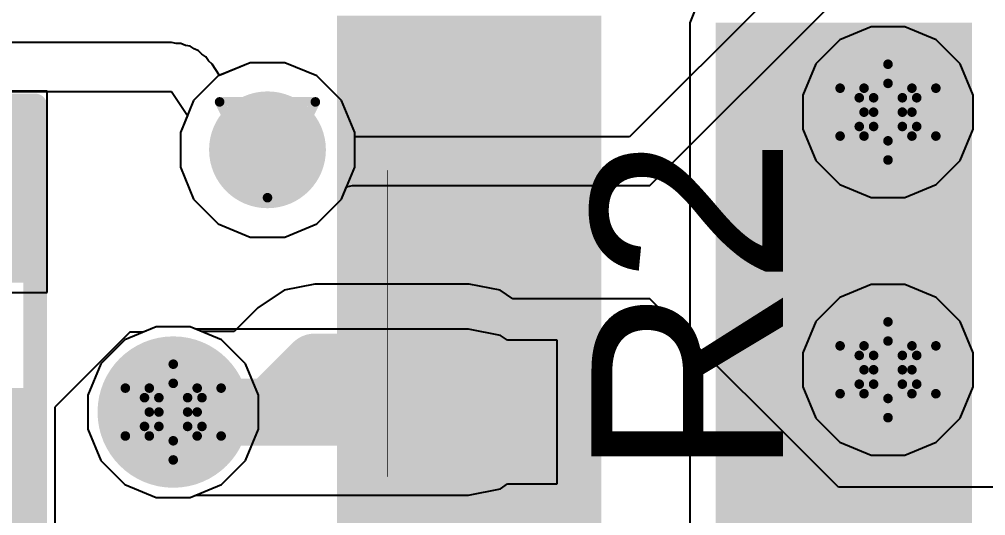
# Model space of a CAD drawing. Header units: inches. Extents: x -2.7 to 10.9, y -2.9 to 7.4.
# Drawn here: x -0.7064 to -0.5046, y 0.0424 to 0.146 of the extents above; entities that cross this region are included whole.
import ezdxf

# ---------------------------------------------------------------- set-up
doc = ezdxf.new("R2010")
doc.units = ezdxf.units.IN
doc.header["$MEASUREMENT"] = 0
for name, color, linetype in [('Bottom Layer', 5, 'Continuous'), ('Bottom Paste', 16, 'Continuous'), ('Bottom Solder', 6, 'Continuous'), ('Drill Drawing', 1, 'Continuous'), ('Layer 2', 16, 'Continuous'), ('Layer 3', 76, 'Continuous'), ('Pad Holes', 156, 'Continuous'), ('Top Layer', 1, 'Continuous'), ('Top Overlay', 2, 'Continuous'), ('Top Paste', 8, 'Continuous'), ('Top Solder', 216, 'Continuous'), ('Via Holes', 16, 'Continuous')]:
    doc.layers.add(name, color=color, linetype=linetype)
doc.styles.add('Arial', font='', dxfattribs={"height": 0.2})
doc.styles.get('Arial').set_extended_font_data('Arial')

# ---------------------------------------------------------------- blocks, each defined once
blk = doc.blocks.new('R___0402_212')
at = {"layer": 'Top Layer'}
for points in [[(-0.0275, -0.0125), (-0.0275, 0.0125), (-0.0095, 0.0125), (-0.0095, -0.0125)], [(0.0095, -0.0125), (0.0095, 0.0125), (0.0275, 0.0125), (0.0275, -0.0125)]]:
    blk.add_hatch(color=1, dxfattribs=at).paths.add_polyline_path(points)
at = {"layer": 'Top Paste'}
for points in [[(-0.0275, -0.0125), (-0.0275, 0.0125), (-0.0095, 0.0125), (-0.0095, -0.0125)], [(0.0095, -0.0125), (0.0095, 0.0125), (0.0275, 0.0125), (0.0275, -0.0125)]]:
    blk.add_hatch(color=8, dxfattribs=at).paths.add_polyline_path(points)
at = {"layer": 'Top Solder'}
for points in [[(-0.02967, -0.01467), (-0.02967, 0.01467), (-0.00733, 0.01467), (-0.00733, -0.01467)], [(0.00733, -0.01467), (0.00733, 0.01467), (0.02967, 0.01467), (0.02967, -0.01467)]]:
    blk.add_hatch(color=216, dxfattribs=at).paths.add_polyline_path(points)
at = {"layer": 'Top Overlay'}
for points in [[(-0.031, -0.016, 0.005, 0.005, 0), (-0.031, 0.016, 0.005, 0.005, 0)], [(0.031, 0.016, 0.005, 0.005, 0), (-0.031, 0.016, 0.005, 0.005, 0)], [(0.031, -0.016, 0.005, 0.005, 0), (0.031, 0.016, 0.005, 0.005, 0)], [(0.031, -0.016, 0.005, 0.005, 0), (-0.031, -0.016, 0.005, 0.005, 0)], [(0.032, -0.017, 0.000127, 0.000127, 0), (-0.032, -0.017, 0.000127, 0.000127, 0)]]:
    blk.add_lwpolyline(points, format="xyseb", dxfattribs=at)
for points in [[(-0.03225, 0.016, 0.0025, 0.0025, 1), (-0.02975, 0.016, 0.0025, 0.0025, 1)], [(-0.03225, 0.016, 0.0025, 0.0025, 1), (-0.02975, 0.016, 0.0025, 0.0025, 1)], [(0.02975, 0.016, 0.0025, 0.0025, 1), (0.03225, 0.016, 0.0025, 0.0025, 1)], [(0.02975, 0.016, 0.0025, 0.0025, 1), (0.03225, 0.016, 0.0025, 0.0025, 1)], [(-0.03225, -0.016, 0.0025, 0.0025, 1), (-0.02975, -0.016, 0.0025, 0.0025, 1)], [(-0.03225, -0.016, 0.0025, 0.0025, 1), (-0.02975, -0.016, 0.0025, 0.0025, 1)], [(0.02975, -0.016, 0.0025, 0.0025, 1), (0.03225, -0.016, 0.0025, 0.0025, 1)], [(0.02975, -0.016, 0.0025, 0.0025, 1), (0.03225, -0.016, 0.0025, 0.0025, 1)], [(-0.03203, -0.017, 0.0000635, 0.0000635, 1), (-0.03197, -0.017, 0.0000635, 0.0000635, 1)], [(0.03197, -0.017, 0.0000635, 0.0000635, 1), (0.03203, -0.017, 0.0000635, 0.0000635, 1)]]:
    blk.add_lwpolyline(points, format="xyseb", close=True, dxfattribs=at)
blk = doc.blocks.new('R___0603_213')
at = {"layer": 'Top Layer'}
for points in [[(-0.015, 0.0175), (-0.015, -0.0175), (-0.045, -0.0175), (-0.045, 0.0175)], [(0.045, 0.0175), (0.045, -0.0175), (0.015, -0.0175), (0.015, 0.0175)]]:
    blk.add_hatch(color=1, dxfattribs=at).paths.add_polyline_path(points)
at = {"layer": 'Top Paste'}
for points in [[(-0.015, 0.0175), (-0.015, -0.0175), (-0.045, -0.0175), (-0.045, 0.0175)], [(0.045, 0.0175), (0.045, -0.0175), (0.015, -0.0175), (0.015, 0.0175)]]:
    blk.add_hatch(color=8, dxfattribs=at).paths.add_polyline_path(points)
at = {"layer": 'Top Solder'}
for points in [[(-0.011, 0.0215), (-0.011, -0.0215), (-0.049, -0.0215), (-0.049, 0.0215)], [(0.049, 0.0215), (0.049, -0.0215), (0.011, -0.0215), (0.011, 0.0215)]]:
    blk.add_hatch(color=216, dxfattribs=at).paths.add_polyline_path(points)
at = {"layer": 'Top Overlay'}
for points in [[(-0.048, 0.021, 0.005, 0.005, 0), (-0.048, -0.021, 0.005, 0.005, 0)], [(-0.048, 0.021, 0.005, 0.005, 0), (0.048, 0.021, 0.005, 0.005, 0)], [(0.048, 0.021, 0.005, 0.005, 0), (0.048, -0.021, 0.005, 0.005, 0)], [(-0.048, -0.021, 0.005, 0.005, 0), (0.048, -0.021, 0.005, 0.005, 0)]]:
    blk.add_lwpolyline(points, format="xyseb", dxfattribs=at)
for points in [[(-0.04925, 0.021, 0.0025, 0.0025, 1), (-0.04675, 0.021, 0.0025, 0.0025, 1)], [(-0.04925, 0.021, 0.0025, 0.0025, 1), (-0.04675, 0.021, 0.0025, 0.0025, 1)], [(0.04675, 0.021, 0.0025, 0.0025, 1), (0.04925, 0.021, 0.0025, 0.0025, 1)], [(0.04675, 0.021, 0.0025, 0.0025, 1), (0.04925, 0.021, 0.0025, 0.0025, 1)], [(-0.04925, -0.021, 0.0025, 0.0025, 1), (-0.04675, -0.021, 0.0025, 0.0025, 1)], [(-0.04925, -0.021, 0.0025, 0.0025, 1), (-0.04675, -0.021, 0.0025, 0.0025, 1)], [(0.04675, -0.021, 0.0025, 0.0025, 1), (0.04925, -0.021, 0.0025, 0.0025, 1)], [(0.04675, -0.021, 0.0025, 0.0025, 1), (0.04925, -0.021, 0.0025, 0.0025, 1)]]:
    blk.add_lwpolyline(points, format="xyseb", close=True, dxfattribs=at)
blk = doc.blocks.new('TYPE_C_31_M_12__B_249')
at = {"layer": 'Bottom Layer'}
for points in [[(0.1811, -0.02362), (0.16929, -0.02362), (0.16929, 0.02362), (0.1811, 0.02362)], [(0.20079, -0.02362), (0.18898, -0.02362), (0.18898, 0.02362), (0.20079, 0.02362)], [(0.23228, -0.02362), (0.20866, -0.02362), (0.20866, 0.02362), (0.23228, 0.02362)], [(0.24016, 0.02362), (0.26378, 0.02362), (0.26378, -0.02362), (0.24016, -0.02362)]]:
    blk.add_hatch(color=5, dxfattribs=at).paths.add_polyline_path(points)
at = {"layer": 'Bottom Paste'}
for points in [[(0.1811, -0.02362), (0.16929, -0.02362), (0.16929, 0.02362), (0.1811, 0.02362)], [(0.20079, -0.02362), (0.18898, -0.02362), (0.18898, 0.02362), (0.20079, 0.02362)], [(0.23228, -0.02362), (0.20866, -0.02362), (0.20866, 0.02362), (0.23228, 0.02362)], [(0.24016, 0.02362), (0.26378, 0.02362), (0.26378, -0.02362), (0.24016, -0.02362)]]:
    blk.add_hatch(color=16, dxfattribs=at).paths.add_polyline_path(points)
at = {"layer": 'Bottom Solder'}
h = blk.add_hatch(color=6, dxfattribs=at)
edge = h.paths.add_edge_path()
edge.add_arc((0.23976, 0.04213), 0.004, 0, 360)
for points in [[(0.16542, -0.02762), (0.14561, -0.02762), (0.14561, 0.02762), (0.16542, 0.02762)], [(0.1851, -0.02762), (0.16529, -0.02762), (0.16529, 0.02762), (0.1851, 0.02762)], [(0.20479, -0.02762), (0.18498, -0.02762), (0.18498, 0.02762), (0.20479, 0.02762)], [(0.23628, -0.02762), (0.20466, -0.02762), (0.20466, 0.02762), (0.23628, 0.02762)], [(0.23616, 0.02762), (0.26778, 0.02762), (0.26778, -0.02762), (0.23616, -0.02762)]]:
    blk.add_hatch(color=6, dxfattribs=at).paths.add_polyline_path(points)
at = {"layer": 'Pad Holes'}
h = blk.add_hatch(color=7, dxfattribs=at)
edge = h.paths.add_edge_path()
edge.add_arc((0.23976, 0.04213), 0.0122, 0, 360)
at = {"layer": 'Top Solder'}
h = blk.add_hatch(color=216, dxfattribs=at)
edge = h.paths.add_edge_path()
edge.add_arc((0.23976, 0.04213), 0.004, 0, 360)

msp = doc.modelspace()

# ---------------------------------------------------------------- hatches: boundary and pattern name
at = {"layer": 'Bottom Layer'}
h = msp.add_hatch(color=5, dxfattribs=at)
edge = h.paths.add_edge_path()
edge.add_arc((-0.525, 0.12664), 0.01181, 0, 360)
h = msp.add_hatch(color=5, dxfattribs=at)
edge = h.paths.add_edge_path()
edge.add_arc((-0.525, 0.07283), 0.01181, 0, 360)
h = msp.add_hatch(color=5, dxfattribs=at)
edge = h.paths.add_edge_path()
edge.add_arc((-0.67426, 0.064), 0.01181, 0, 360)
at = {"layer": 'Bottom Solder'}
h = msp.add_hatch(color=6, dxfattribs=at)
edge = h.paths.add_edge_path()
edge.add_arc((-0.525, 0.12664), 0.01581, 0, 360)
h = msp.add_hatch(color=6, dxfattribs=at)
edge = h.paths.add_edge_path()
edge.add_arc((-0.525, 0.07283), 0.01581, 0, 360)
h = msp.add_hatch(color=6, dxfattribs=at)
edge = h.paths.add_edge_path()
edge.add_arc((-0.67426, 0.064), 0.01581, 0, 360)
at = {"layer": 'Layer 2'}
h = msp.add_hatch(color=16, dxfattribs=at)
edge = h.paths.add_edge_path()
edge.add_arc((-0.525, 0.12664), 0.01181, 0, 360)
h = msp.add_hatch(color=16, dxfattribs=at)
edge = h.paths.add_edge_path()
edge.add_arc((-0.525, 0.07283), 0.01181, 0, 360)
h = msp.add_hatch(color=16, dxfattribs=at)
edge = h.paths.add_edge_path()
edge.add_arc((-0.67426, 0.064), 0.01181, 0, 360)
at = {"layer": 'Layer 3'}
h = msp.add_hatch(color=76, dxfattribs=at)
edge = h.paths.add_edge_path()
edge.add_arc((-0.525, 0.12664), 0.01181, 0, 360)
h = msp.add_hatch(color=76, dxfattribs=at)
edge = h.paths.add_edge_path()
edge.add_arc((-0.525, 0.07283), 0.01181, 0, 360)
h = msp.add_hatch(color=76, dxfattribs=at)
edge = h.paths.add_edge_path()
edge.add_arc((-0.67426, 0.064), 0.01181, 0, 360)
at = {"layer": 'Top Layer'}
msp.add_hatch(color=1, dxfattribs=at).paths.add_polyline_path([(-0.561, -0.106), (-0.50743, -0.106), (-0.50743, 0.14532), (-0.561, 0.14532)])
h = msp.add_hatch(color=1, dxfattribs=at)
edge = h.paths.add_edge_path()
edge.add_arc((-0.525, 0.12664), 0.01181, 0, 360)
h = msp.add_hatch(color=1, dxfattribs=at)
edge = h.paths.add_edge_path()
edge.add_arc((-0.525, 0.07283), 0.01181, 0, 360)
h = msp.add_hatch(color=1, dxfattribs=at)
edge = h.paths.add_edge_path()
edge.add_arc((-0.67426, 0.064), 0.01181, 0, 360)
at = {"layer": 'Top Solder'}
h = msp.add_hatch(color=216, dxfattribs=at)
edge = h.paths.add_edge_path()
edge.add_arc((-0.525, 0.12664), 0.01581, 0, 360)
h = msp.add_hatch(color=216, dxfattribs=at)
edge = h.paths.add_edge_path()
edge.add_arc((-0.525, 0.07283), 0.01581, 0, 360)
h = msp.add_hatch(color=216, dxfattribs=at)
edge = h.paths.add_edge_path()
edge.add_arc((-0.67426, 0.064), 0.01581, 0, 360)
at = {"layer": 'Via Holes'}
h = msp.add_hatch(color=7, dxfattribs=at)
edge = h.paths.add_edge_path()
edge.add_arc((-0.525, 0.12664), 0.00591, 0, 360)
h = msp.add_hatch(color=7, dxfattribs=at)
edge = h.paths.add_edge_path()
edge.add_arc((-0.525, 0.07283), 0.00591, 0, 360)
h = msp.add_hatch(color=7, dxfattribs=at)
edge = h.paths.add_edge_path()
edge.add_arc((-0.67426, 0.064), 0.00591, 0, 360)

# ---------------------------------------------------------------- linework, layer by layer
at = {"layer": 'Bottom Layer'}
for p, q in [((-0.53571, 0.16476), (-0.57898, 0.12148)), ((-0.57476, 0.11129), (-0.5285, 0.15755)), ((-0.67464, 0.14117), (-0.76046, 0.14117)), ((-0.67365, 0.14097), (-0.67464, 0.14117)), ((-0.67265, 0.14097), (-0.67365, 0.14097)), ((-0.67172, 0.14059), (-0.67265, 0.14097)), ((-0.67073, 0.14039), (-0.67172, 0.14059)), ((-0.6699, 0.13984), (-0.67073, 0.14039)), ((-0.66897, 0.13945), (-0.6699, 0.13984)), ((-0.66826, 0.13874), (-0.66897, 0.13945)), ((-0.66743, 0.13818), (-0.66826, 0.13874)), ((-0.66687, 0.13735), (-0.66743, 0.13818)), ((-0.66616, 0.13664), (-0.66687, 0.13735)), ((-0.66461, 0.13432), (-0.66616, 0.13664)), ((-0.6582, 0.13697), (-0.66461, 0.13432)), ((-0.65095, 0.13697), (-0.6582, 0.13697)), ((-0.64426, 0.1342), (-0.65095, 0.13697)), ((-0.63914, 0.12908), (-0.64426, 0.1342)), ((-0.76046, 0.13097), (-0.67464, 0.13097)), ((-0.67464, 0.13097), (-0.6713, 0.12597)), ((-0.63637, 0.12239), (-0.63914, 0.12908)), ((-0.6713, 0.12597), (-0.67278, 0.12239)), ((-0.67278, 0.12239), (-0.67278, 0.11515)), ((-0.63637, 0.12148), (-0.63637, 0.12239)), ((-0.57898, 0.12148), (-0.63637, 0.12148)), ((-0.67278, 0.11515), (-0.67001, 0.10846)), ((-0.63914, 0.10846), (-0.63807, 0.11105)), ((-0.63807, 0.11105), (-0.63686, 0.11129)), ((-0.63686, 0.11129), (-0.57476, 0.11129)), ((-0.67001, 0.10846), (-0.66489, 0.10334)), ((-0.64426, 0.10334), (-0.63914, 0.10846)), ((-0.66489, 0.10334), (-0.6582, 0.10056)), ((-0.65095, 0.10056), (-0.64426, 0.10334)), ((-0.6582, 0.10056), (-0.65095, 0.10056)), ((-0.65113, 0.08943), (-0.65658, 0.08578)), ((-0.64469, 0.09071), (-0.65113, 0.08943)), ((-0.61245, 0.09071), (-0.64469, 0.09071)), ((-0.64469, 0.09071), (-0.64469, 0.09071)), ((-0.60601, 0.08943), (-0.61245, 0.09071)), ((-0.60337, 0.08767), (-0.60601, 0.08943)), ((-0.57472, 0.08767), (-0.60337, 0.08767)), ((-0.53535, 0.0483), (-0.57472, 0.08767)), ((-0.65658, 0.08578), (-0.66154, 0.08082)), ((-0.6778, 0.08181), (-0.68057, 0.08067)), ((-0.67072, 0.08181), (-0.6778, 0.08181)), ((-0.66833, 0.08082), (-0.67072, 0.08181)), ((-0.66154, 0.08082), (-0.66833, 0.08082)), ((-0.68333, 0.08067), (-0.699, 0.065)), ((-0.68057, 0.08067), (-0.68333, 0.08067)), ((-0.699, 0.065), (-0.699, -0.053)), ((-0.492, 0.0483), (-0.53535, 0.0483))]:
    msp.add_line(p, q, dxfattribs=at)
for points in [[(-0.65458, 0.064, 0.013, 0.013, 0), (-0.64469, 0.07389, 0.013, 0.013, 0)], [(-0.64469, 0.07389, 0.013, 0.013, 0), (-0.61245, 0.07389, 0.013, 0.013, 0)], [(-0.67426, 0.064, 0.013, 0.013, 0), (-0.65458, 0.064, 0.013, 0.013, 0)]]:
    msp.add_lwpolyline(points, format="xyseb", dxfattribs=at)
for points in [[(-0.64794, 0.07389, 0.0065, 0.0065, 1), (-0.64144, 0.07389, 0.0065, 0.0065, 1)], [(-0.64794, 0.07389, 0.0065, 0.0065, 1), (-0.64144, 0.07389, 0.0065, 0.0065, 1)], [(-0.6157, 0.07389, 0.0065, 0.0065, 1), (-0.6092, 0.07389, 0.0065, 0.0065, 1)], [(-0.67751, 0.064, 0.0065, 0.0065, 1), (-0.67101, 0.064, 0.0065, 0.0065, 1)], [(-0.65783, 0.064, 0.0065, 0.0065, 1), (-0.65133, 0.064, 0.0065, 0.0065, 1)], [(-0.65783, 0.064, 0.0065, 0.0065, 1), (-0.65133, 0.064, 0.0065, 0.0065, 1)]]:
    msp.add_lwpolyline(points, format="xyseb", close=True, dxfattribs=at)
at = {"layer": 'Drill Drawing'}
for points in [[(-0.53, 0.13164, 0.002, 0.002, 0), (-0.525, 0.13664, 0.002, 0.002, 0)], [(-0.525, 0.13664, 0.002, 0.002, 0), (-0.52, 0.13164, 0.002, 0.002, 0)], [(-0.528, 0.12964, 0.002, 0.002, 0), (-0.525, 0.13264, 0.002, 0.002, 0)], [(-0.525, 0.13264, 0.002, 0.002, 0), (-0.522, 0.12964, 0.002, 0.002, 0)], [(-0.535, 0.13164, 0.002, 0.002, 0), (-0.53, 0.12664, 0.002, 0.002, 0)], [(-0.535, 0.13164, 0.002, 0.002, 0), (-0.53, 0.13164, 0.002, 0.002, 0)], [(-0.52, 0.13164, 0.002, 0.002, 0), (-0.515, 0.13164, 0.002, 0.002, 0)], [(-0.52, 0.12664, 0.002, 0.002, 0), (-0.515, 0.13164, 0.002, 0.002, 0)], [(-0.66458, 0.12877, 0.002, 0.002, 0), (-0.64458, 0.12877, 0.002, 0.002, 0)], [(-0.66458, 0.12877, 0.002, 0.002, 0), (-0.65458, 0.10877, 0.002, 0.002, 0)], [(-0.65458, 0.10877, 0.002, 0.002, 0), (-0.64458, 0.12877, 0.002, 0.002, 0)], [(-0.531, 0.12964, 0.002, 0.002, 0), (-0.528, 0.12664, 0.002, 0.002, 0)], [(-0.531, 0.12964, 0.002, 0.002, 0), (-0.528, 0.12964, 0.002, 0.002, 0)], [(-0.522, 0.12964, 0.002, 0.002, 0), (-0.519, 0.12964, 0.002, 0.002, 0)], [(-0.522, 0.12664, 0.002, 0.002, 0), (-0.519, 0.12964, 0.002, 0.002, 0)], [(-0.535, 0.12164, 0.002, 0.002, 0), (-0.53, 0.12664, 0.002, 0.002, 0)], [(-0.531, 0.12364, 0.002, 0.002, 0), (-0.528, 0.12664, 0.002, 0.002, 0)], [(-0.522, 0.12664, 0.002, 0.002, 0), (-0.519, 0.12364, 0.002, 0.002, 0)], [(-0.52, 0.12664, 0.002, 0.002, 0), (-0.515, 0.12164, 0.002, 0.002, 0)], [(-0.531, 0.12364, 0.002, 0.002, 0), (-0.528, 0.12364, 0.002, 0.002, 0)], [(-0.528, 0.12364, 0.002, 0.002, 0), (-0.525, 0.12064, 0.002, 0.002, 0)], [(-0.525, 0.12064, 0.002, 0.002, 0), (-0.522, 0.12364, 0.002, 0.002, 0)], [(-0.522, 0.12364, 0.002, 0.002, 0), (-0.519, 0.12364, 0.002, 0.002, 0)], [(-0.535, 0.12164, 0.002, 0.002, 0), (-0.53, 0.12164, 0.002, 0.002, 0)], [(-0.53, 0.12164, 0.002, 0.002, 0), (-0.525, 0.11664, 0.002, 0.002, 0)], [(-0.525, 0.11664, 0.002, 0.002, 0), (-0.52, 0.12164, 0.002, 0.002, 0)], [(-0.52, 0.12164, 0.002, 0.002, 0), (-0.515, 0.12164, 0.002, 0.002, 0)], [(-0.53, 0.07783, 0.002, 0.002, 0), (-0.525, 0.08283, 0.002, 0.002, 0)], [(-0.525, 0.08283, 0.002, 0.002, 0), (-0.52, 0.07783, 0.002, 0.002, 0)], [(-0.535, 0.07783, 0.002, 0.002, 0), (-0.53, 0.07283, 0.002, 0.002, 0)], [(-0.535, 0.07783, 0.002, 0.002, 0), (-0.53, 0.07783, 0.002, 0.002, 0)], [(-0.528, 0.07583, 0.002, 0.002, 0), (-0.525, 0.07883, 0.002, 0.002, 0)], [(-0.525, 0.07883, 0.002, 0.002, 0), (-0.522, 0.07583, 0.002, 0.002, 0)], [(-0.52, 0.07783, 0.002, 0.002, 0), (-0.515, 0.07783, 0.002, 0.002, 0)], [(-0.52, 0.07283, 0.002, 0.002, 0), (-0.515, 0.07783, 0.002, 0.002, 0)], [(-0.531, 0.07583, 0.002, 0.002, 0), (-0.528, 0.07283, 0.002, 0.002, 0)], [(-0.531, 0.07583, 0.002, 0.002, 0), (-0.528, 0.07583, 0.002, 0.002, 0)], [(-0.522, 0.07583, 0.002, 0.002, 0), (-0.519, 0.07583, 0.002, 0.002, 0)], [(-0.522, 0.07283, 0.002, 0.002, 0), (-0.519, 0.07583, 0.002, 0.002, 0)], [(-0.67926, 0.069, 0.002, 0.002, 0), (-0.67426, 0.074, 0.002, 0.002, 0)], [(-0.67426, 0.074, 0.002, 0.002, 0), (-0.66926, 0.069, 0.002, 0.002, 0)], [(-0.535, 0.06783, 0.002, 0.002, 0), (-0.53, 0.07283, 0.002, 0.002, 0)], [(-0.531, 0.06983, 0.002, 0.002, 0), (-0.528, 0.07283, 0.002, 0.002, 0)], [(-0.522, 0.07283, 0.002, 0.002, 0), (-0.519, 0.06983, 0.002, 0.002, 0)], [(-0.52, 0.07283, 0.002, 0.002, 0), (-0.515, 0.06783, 0.002, 0.002, 0)], [(-0.67726, 0.067, 0.002, 0.002, 0), (-0.67426, 0.07, 0.002, 0.002, 0)], [(-0.67426, 0.07, 0.002, 0.002, 0), (-0.67126, 0.067, 0.002, 0.002, 0)], [(-0.531, 0.06983, 0.002, 0.002, 0), (-0.528, 0.06983, 0.002, 0.002, 0)], [(-0.528, 0.06983, 0.002, 0.002, 0), (-0.525, 0.06683, 0.002, 0.002, 0)], [(-0.525, 0.06683, 0.002, 0.002, 0), (-0.522, 0.06983, 0.002, 0.002, 0)], [(-0.522, 0.06983, 0.002, 0.002, 0), (-0.519, 0.06983, 0.002, 0.002, 0)], [(-0.68426, 0.069, 0.002, 0.002, 0), (-0.67926, 0.064, 0.002, 0.002, 0)], [(-0.68426, 0.069, 0.002, 0.002, 0), (-0.67926, 0.069, 0.002, 0.002, 0)], [(-0.66926, 0.069, 0.002, 0.002, 0), (-0.66426, 0.069, 0.002, 0.002, 0)], [(-0.66926, 0.064, 0.002, 0.002, 0), (-0.66426, 0.069, 0.002, 0.002, 0)], [(-0.535, 0.06783, 0.002, 0.002, 0), (-0.53, 0.06783, 0.002, 0.002, 0)], [(-0.53, 0.06783, 0.002, 0.002, 0), (-0.525, 0.06283, 0.002, 0.002, 0)], [(-0.525, 0.06283, 0.002, 0.002, 0), (-0.52, 0.06783, 0.002, 0.002, 0)], [(-0.52, 0.06783, 0.002, 0.002, 0), (-0.515, 0.06783, 0.002, 0.002, 0)], [(-0.68026, 0.067, 0.002, 0.002, 0), (-0.67726, 0.064, 0.002, 0.002, 0)], [(-0.68026, 0.067, 0.002, 0.002, 0), (-0.67726, 0.067, 0.002, 0.002, 0)], [(-0.67126, 0.067, 0.002, 0.002, 0), (-0.66826, 0.067, 0.002, 0.002, 0)], [(-0.67126, 0.064, 0.002, 0.002, 0), (-0.66826, 0.067, 0.002, 0.002, 0)], [(-0.68426, 0.059, 0.002, 0.002, 0), (-0.67926, 0.064, 0.002, 0.002, 0)], [(-0.68026, 0.061, 0.002, 0.002, 0), (-0.67726, 0.064, 0.002, 0.002, 0)], [(-0.67126, 0.064, 0.002, 0.002, 0), (-0.66826, 0.061, 0.002, 0.002, 0)], [(-0.66926, 0.064, 0.002, 0.002, 0), (-0.66426, 0.059, 0.002, 0.002, 0)], [(-0.68026, 0.061, 0.002, 0.002, 0), (-0.67726, 0.061, 0.002, 0.002, 0)], [(-0.67726, 0.061, 0.002, 0.002, 0), (-0.67426, 0.058, 0.002, 0.002, 0)], [(-0.67426, 0.058, 0.002, 0.002, 0), (-0.67126, 0.061, 0.002, 0.002, 0)], [(-0.67126, 0.061, 0.002, 0.002, 0), (-0.66826, 0.061, 0.002, 0.002, 0)], [(-0.68426, 0.059, 0.002, 0.002, 0), (-0.67926, 0.059, 0.002, 0.002, 0)], [(-0.67926, 0.059, 0.002, 0.002, 0), (-0.67426, 0.054, 0.002, 0.002, 0)], [(-0.67426, 0.054, 0.002, 0.002, 0), (-0.66926, 0.059, 0.002, 0.002, 0)], [(-0.66926, 0.059, 0.002, 0.002, 0), (-0.66426, 0.059, 0.002, 0.002, 0)]]:
    msp.add_lwpolyline(points, format="xyseb", dxfattribs=at)
for points in [[(-0.5255, 0.13664, 0.001, 0.001, 1), (-0.5245, 0.13664, 0.001, 0.001, 1)], [(-0.5255, 0.13664, 0.001, 0.001, 1), (-0.5245, 0.13664, 0.001, 0.001, 1)], [(-0.5255, 0.13264, 0.001, 0.001, 1), (-0.5245, 0.13264, 0.001, 0.001, 1)], [(-0.5255, 0.13264, 0.001, 0.001, 1), (-0.5245, 0.13264, 0.001, 0.001, 1)], [(-0.5355, 0.13164, 0.001, 0.001, 1), (-0.5345, 0.13164, 0.001, 0.001, 1)], [(-0.5355, 0.13164, 0.001, 0.001, 1), (-0.5345, 0.13164, 0.001, 0.001, 1)], [(-0.5305, 0.13164, 0.001, 0.001, 1), (-0.5295, 0.13164, 0.001, 0.001, 1)], [(-0.5305, 0.13164, 0.001, 0.001, 1), (-0.5295, 0.13164, 0.001, 0.001, 1)], [(-0.5205, 0.13164, 0.001, 0.001, 1), (-0.5195, 0.13164, 0.001, 0.001, 1)], [(-0.5205, 0.13164, 0.001, 0.001, 1), (-0.5195, 0.13164, 0.001, 0.001, 1)], [(-0.5155, 0.13164, 0.001, 0.001, 1), (-0.5145, 0.13164, 0.001, 0.001, 1)], [(-0.5155, 0.13164, 0.001, 0.001, 1), (-0.5145, 0.13164, 0.001, 0.001, 1)], [(-0.66508, 0.12877, 0.001, 0.001, 1), (-0.66408, 0.12877, 0.001, 0.001, 1)], [(-0.66508, 0.12877, 0.001, 0.001, 1), (-0.66408, 0.12877, 0.001, 0.001, 1)], [(-0.64508, 0.12877, 0.001, 0.001, 1), (-0.64408, 0.12877, 0.001, 0.001, 1)], [(-0.64508, 0.12877, 0.001, 0.001, 1), (-0.64408, 0.12877, 0.001, 0.001, 1)], [(-0.5315, 0.12964, 0.001, 0.001, 1), (-0.5305, 0.12964, 0.001, 0.001, 1)], [(-0.5315, 0.12964, 0.001, 0.001, 1), (-0.5305, 0.12964, 0.001, 0.001, 1)], [(-0.5285, 0.12964, 0.001, 0.001, 1), (-0.5275, 0.12964, 0.001, 0.001, 1)], [(-0.5285, 0.12964, 0.001, 0.001, 1), (-0.5275, 0.12964, 0.001, 0.001, 1)], [(-0.5225, 0.12964, 0.001, 0.001, 1), (-0.5215, 0.12964, 0.001, 0.001, 1)], [(-0.5225, 0.12964, 0.001, 0.001, 1), (-0.5215, 0.12964, 0.001, 0.001, 1)], [(-0.5195, 0.12964, 0.001, 0.001, 1), (-0.5185, 0.12964, 0.001, 0.001, 1)], [(-0.5195, 0.12964, 0.001, 0.001, 1), (-0.5185, 0.12964, 0.001, 0.001, 1)], [(-0.5305, 0.12664, 0.001, 0.001, 1), (-0.5295, 0.12664, 0.001, 0.001, 1)], [(-0.5305, 0.12664, 0.001, 0.001, 1), (-0.5295, 0.12664, 0.001, 0.001, 1)], [(-0.5285, 0.12664, 0.001, 0.001, 1), (-0.5275, 0.12664, 0.001, 0.001, 1)], [(-0.5285, 0.12664, 0.001, 0.001, 1), (-0.5275, 0.12664, 0.001, 0.001, 1)], [(-0.5225, 0.12664, 0.001, 0.001, 1), (-0.5215, 0.12664, 0.001, 0.001, 1)], [(-0.5225, 0.12664, 0.001, 0.001, 1), (-0.5215, 0.12664, 0.001, 0.001, 1)], [(-0.5205, 0.12664, 0.001, 0.001, 1), (-0.5195, 0.12664, 0.001, 0.001, 1)], [(-0.5205, 0.12664, 0.001, 0.001, 1), (-0.5195, 0.12664, 0.001, 0.001, 1)], [(-0.5315, 0.12364, 0.001, 0.001, 1), (-0.5305, 0.12364, 0.001, 0.001, 1)], [(-0.5315, 0.12364, 0.001, 0.001, 1), (-0.5305, 0.12364, 0.001, 0.001, 1)], [(-0.5285, 0.12364, 0.001, 0.001, 1), (-0.5275, 0.12364, 0.001, 0.001, 1)], [(-0.5285, 0.12364, 0.001, 0.001, 1), (-0.5275, 0.12364, 0.001, 0.001, 1)], [(-0.5225, 0.12364, 0.001, 0.001, 1), (-0.5215, 0.12364, 0.001, 0.001, 1)], [(-0.5225, 0.12364, 0.001, 0.001, 1), (-0.5215, 0.12364, 0.001, 0.001, 1)], [(-0.5195, 0.12364, 0.001, 0.001, 1), (-0.5185, 0.12364, 0.001, 0.001, 1)], [(-0.5195, 0.12364, 0.001, 0.001, 1), (-0.5185, 0.12364, 0.001, 0.001, 1)], [(-0.5355, 0.12164, 0.001, 0.001, 1), (-0.5345, 0.12164, 0.001, 0.001, 1)], [(-0.5355, 0.12164, 0.001, 0.001, 1), (-0.5345, 0.12164, 0.001, 0.001, 1)], [(-0.5305, 0.12164, 0.001, 0.001, 1), (-0.5295, 0.12164, 0.001, 0.001, 1)], [(-0.5305, 0.12164, 0.001, 0.001, 1), (-0.5295, 0.12164, 0.001, 0.001, 1)], [(-0.5255, 0.12064, 0.001, 0.001, 1), (-0.5245, 0.12064, 0.001, 0.001, 1)], [(-0.5255, 0.12064, 0.001, 0.001, 1), (-0.5245, 0.12064, 0.001, 0.001, 1)], [(-0.5205, 0.12164, 0.001, 0.001, 1), (-0.5195, 0.12164, 0.001, 0.001, 1)], [(-0.5205, 0.12164, 0.001, 0.001, 1), (-0.5195, 0.12164, 0.001, 0.001, 1)], [(-0.5155, 0.12164, 0.001, 0.001, 1), (-0.5145, 0.12164, 0.001, 0.001, 1)], [(-0.5155, 0.12164, 0.001, 0.001, 1), (-0.5145, 0.12164, 0.001, 0.001, 1)], [(-0.5255, 0.11664, 0.001, 0.001, 1), (-0.5245, 0.11664, 0.001, 0.001, 1)], [(-0.5255, 0.11664, 0.001, 0.001, 1), (-0.5245, 0.11664, 0.001, 0.001, 1)], [(-0.65508, 0.10877, 0.001, 0.001, 1), (-0.65408, 0.10877, 0.001, 0.001, 1)], [(-0.65508, 0.10877, 0.001, 0.001, 1), (-0.65408, 0.10877, 0.001, 0.001, 1)], [(-0.5255, 0.08283, 0.001, 0.001, 1), (-0.5245, 0.08283, 0.001, 0.001, 1)], [(-0.5255, 0.08283, 0.001, 0.001, 1), (-0.5245, 0.08283, 0.001, 0.001, 1)], [(-0.5355, 0.07783, 0.001, 0.001, 1), (-0.5345, 0.07783, 0.001, 0.001, 1)], [(-0.5355, 0.07783, 0.001, 0.001, 1), (-0.5345, 0.07783, 0.001, 0.001, 1)], [(-0.5305, 0.07783, 0.001, 0.001, 1), (-0.5295, 0.07783, 0.001, 0.001, 1)], [(-0.5305, 0.07783, 0.001, 0.001, 1), (-0.5295, 0.07783, 0.001, 0.001, 1)], [(-0.5255, 0.07883, 0.001, 0.001, 1), (-0.5245, 0.07883, 0.001, 0.001, 1)], [(-0.5255, 0.07883, 0.001, 0.001, 1), (-0.5245, 0.07883, 0.001, 0.001, 1)], [(-0.5205, 0.07783, 0.001, 0.001, 1), (-0.5195, 0.07783, 0.001, 0.001, 1)], [(-0.5205, 0.07783, 0.001, 0.001, 1), (-0.5195, 0.07783, 0.001, 0.001, 1)], [(-0.5155, 0.07783, 0.001, 0.001, 1), (-0.5145, 0.07783, 0.001, 0.001, 1)], [(-0.5155, 0.07783, 0.001, 0.001, 1), (-0.5145, 0.07783, 0.001, 0.001, 1)], [(-0.5315, 0.07583, 0.001, 0.001, 1), (-0.5305, 0.07583, 0.001, 0.001, 1)], [(-0.5315, 0.07583, 0.001, 0.001, 1), (-0.5305, 0.07583, 0.001, 0.001, 1)], [(-0.5285, 0.07583, 0.001, 0.001, 1), (-0.5275, 0.07583, 0.001, 0.001, 1)], [(-0.5285, 0.07583, 0.001, 0.001, 1), (-0.5275, 0.07583, 0.001, 0.001, 1)], [(-0.5225, 0.07583, 0.001, 0.001, 1), (-0.5215, 0.07583, 0.001, 0.001, 1)], [(-0.5225, 0.07583, 0.001, 0.001, 1), (-0.5215, 0.07583, 0.001, 0.001, 1)], [(-0.5195, 0.07583, 0.001, 0.001, 1), (-0.5185, 0.07583, 0.001, 0.001, 1)], [(-0.5195, 0.07583, 0.001, 0.001, 1), (-0.5185, 0.07583, 0.001, 0.001, 1)], [(-0.67476, 0.074, 0.001, 0.001, 1), (-0.67376, 0.074, 0.001, 0.001, 1)], [(-0.67476, 0.074, 0.001, 0.001, 1), (-0.67376, 0.074, 0.001, 0.001, 1)], [(-0.5305, 0.07283, 0.001, 0.001, 1), (-0.5295, 0.07283, 0.001, 0.001, 1)], [(-0.5305, 0.07283, 0.001, 0.001, 1), (-0.5295, 0.07283, 0.001, 0.001, 1)], [(-0.5285, 0.07283, 0.001, 0.001, 1), (-0.5275, 0.07283, 0.001, 0.001, 1)], [(-0.5285, 0.07283, 0.001, 0.001, 1), (-0.5275, 0.07283, 0.001, 0.001, 1)], [(-0.5225, 0.07283, 0.001, 0.001, 1), (-0.5215, 0.07283, 0.001, 0.001, 1)], [(-0.5225, 0.07283, 0.001, 0.001, 1), (-0.5215, 0.07283, 0.001, 0.001, 1)], [(-0.5205, 0.07283, 0.001, 0.001, 1), (-0.5195, 0.07283, 0.001, 0.001, 1)], [(-0.5205, 0.07283, 0.001, 0.001, 1), (-0.5195, 0.07283, 0.001, 0.001, 1)], [(-0.67476, 0.07, 0.001, 0.001, 1), (-0.67376, 0.07, 0.001, 0.001, 1)], [(-0.67476, 0.07, 0.001, 0.001, 1), (-0.67376, 0.07, 0.001, 0.001, 1)], [(-0.5315, 0.06983, 0.001, 0.001, 1), (-0.5305, 0.06983, 0.001, 0.001, 1)], [(-0.5315, 0.06983, 0.001, 0.001, 1), (-0.5305, 0.06983, 0.001, 0.001, 1)], [(-0.5285, 0.06983, 0.001, 0.001, 1), (-0.5275, 0.06983, 0.001, 0.001, 1)], [(-0.5285, 0.06983, 0.001, 0.001, 1), (-0.5275, 0.06983, 0.001, 0.001, 1)], [(-0.5225, 0.06983, 0.001, 0.001, 1), (-0.5215, 0.06983, 0.001, 0.001, 1)], [(-0.5225, 0.06983, 0.001, 0.001, 1), (-0.5215, 0.06983, 0.001, 0.001, 1)], [(-0.5195, 0.06983, 0.001, 0.001, 1), (-0.5185, 0.06983, 0.001, 0.001, 1)], [(-0.5195, 0.06983, 0.001, 0.001, 1), (-0.5185, 0.06983, 0.001, 0.001, 1)], [(-0.68476, 0.069, 0.001, 0.001, 1), (-0.68376, 0.069, 0.001, 0.001, 1)], [(-0.68476, 0.069, 0.001, 0.001, 1), (-0.68376, 0.069, 0.001, 0.001, 1)], [(-0.67976, 0.069, 0.001, 0.001, 1), (-0.67876, 0.069, 0.001, 0.001, 1)], [(-0.67976, 0.069, 0.001, 0.001, 1), (-0.67876, 0.069, 0.001, 0.001, 1)], [(-0.66976, 0.069, 0.001, 0.001, 1), (-0.66876, 0.069, 0.001, 0.001, 1)], [(-0.66976, 0.069, 0.001, 0.001, 1), (-0.66876, 0.069, 0.001, 0.001, 1)], [(-0.66476, 0.069, 0.001, 0.001, 1), (-0.66376, 0.069, 0.001, 0.001, 1)], [(-0.66476, 0.069, 0.001, 0.001, 1), (-0.66376, 0.069, 0.001, 0.001, 1)], [(-0.5355, 0.06783, 0.001, 0.001, 1), (-0.5345, 0.06783, 0.001, 0.001, 1)], [(-0.5355, 0.06783, 0.001, 0.001, 1), (-0.5345, 0.06783, 0.001, 0.001, 1)], [(-0.5305, 0.06783, 0.001, 0.001, 1), (-0.5295, 0.06783, 0.001, 0.001, 1)], [(-0.5305, 0.06783, 0.001, 0.001, 1), (-0.5295, 0.06783, 0.001, 0.001, 1)], [(-0.5205, 0.06783, 0.001, 0.001, 1), (-0.5195, 0.06783, 0.001, 0.001, 1)], [(-0.5205, 0.06783, 0.001, 0.001, 1), (-0.5195, 0.06783, 0.001, 0.001, 1)], [(-0.5155, 0.06783, 0.001, 0.001, 1), (-0.5145, 0.06783, 0.001, 0.001, 1)], [(-0.5155, 0.06783, 0.001, 0.001, 1), (-0.5145, 0.06783, 0.001, 0.001, 1)], [(-0.68076, 0.067, 0.001, 0.001, 1), (-0.67976, 0.067, 0.001, 0.001, 1)], [(-0.68076, 0.067, 0.001, 0.001, 1), (-0.67976, 0.067, 0.001, 0.001, 1)], [(-0.67776, 0.067, 0.001, 0.001, 1), (-0.67676, 0.067, 0.001, 0.001, 1)], [(-0.67776, 0.067, 0.001, 0.001, 1), (-0.67676, 0.067, 0.001, 0.001, 1)], [(-0.67176, 0.067, 0.001, 0.001, 1), (-0.67076, 0.067, 0.001, 0.001, 1)], [(-0.67176, 0.067, 0.001, 0.001, 1), (-0.67076, 0.067, 0.001, 0.001, 1)], [(-0.66876, 0.067, 0.001, 0.001, 1), (-0.66776, 0.067, 0.001, 0.001, 1)], [(-0.66876, 0.067, 0.001, 0.001, 1), (-0.66776, 0.067, 0.001, 0.001, 1)], [(-0.5255, 0.06683, 0.001, 0.001, 1), (-0.5245, 0.06683, 0.001, 0.001, 1)], [(-0.5255, 0.06683, 0.001, 0.001, 1), (-0.5245, 0.06683, 0.001, 0.001, 1)], [(-0.67976, 0.064, 0.001, 0.001, 1), (-0.67876, 0.064, 0.001, 0.001, 1)], [(-0.67976, 0.064, 0.001, 0.001, 1), (-0.67876, 0.064, 0.001, 0.001, 1)], [(-0.67776, 0.064, 0.001, 0.001, 1), (-0.67676, 0.064, 0.001, 0.001, 1)], [(-0.67776, 0.064, 0.001, 0.001, 1), (-0.67676, 0.064, 0.001, 0.001, 1)], [(-0.67176, 0.064, 0.001, 0.001, 1), (-0.67076, 0.064, 0.001, 0.001, 1)], [(-0.67176, 0.064, 0.001, 0.001, 1), (-0.67076, 0.064, 0.001, 0.001, 1)], [(-0.66976, 0.064, 0.001, 0.001, 1), (-0.66876, 0.064, 0.001, 0.001, 1)], [(-0.66976, 0.064, 0.001, 0.001, 1), (-0.66876, 0.064, 0.001, 0.001, 1)], [(-0.5255, 0.06283, 0.001, 0.001, 1), (-0.5245, 0.06283, 0.001, 0.001, 1)], [(-0.5255, 0.06283, 0.001, 0.001, 1), (-0.5245, 0.06283, 0.001, 0.001, 1)], [(-0.68076, 0.061, 0.001, 0.001, 1), (-0.67976, 0.061, 0.001, 0.001, 1)], [(-0.68076, 0.061, 0.001, 0.001, 1), (-0.67976, 0.061, 0.001, 0.001, 1)], [(-0.67776, 0.061, 0.001, 0.001, 1), (-0.67676, 0.061, 0.001, 0.001, 1)], [(-0.67776, 0.061, 0.001, 0.001, 1), (-0.67676, 0.061, 0.001, 0.001, 1)], [(-0.67176, 0.061, 0.001, 0.001, 1), (-0.67076, 0.061, 0.001, 0.001, 1)], [(-0.67176, 0.061, 0.001, 0.001, 1), (-0.67076, 0.061, 0.001, 0.001, 1)], [(-0.66876, 0.061, 0.001, 0.001, 1), (-0.66776, 0.061, 0.001, 0.001, 1)], [(-0.66876, 0.061, 0.001, 0.001, 1), (-0.66776, 0.061, 0.001, 0.001, 1)], [(-0.68476, 0.059, 0.001, 0.001, 1), (-0.68376, 0.059, 0.001, 0.001, 1)], [(-0.68476, 0.059, 0.001, 0.001, 1), (-0.68376, 0.059, 0.001, 0.001, 1)], [(-0.67976, 0.059, 0.001, 0.001, 1), (-0.67876, 0.059, 0.001, 0.001, 1)], [(-0.67976, 0.059, 0.001, 0.001, 1), (-0.67876, 0.059, 0.001, 0.001, 1)], [(-0.67476, 0.058, 0.001, 0.001, 1), (-0.67376, 0.058, 0.001, 0.001, 1)], [(-0.67476, 0.058, 0.001, 0.001, 1), (-0.67376, 0.058, 0.001, 0.001, 1)], [(-0.66976, 0.059, 0.001, 0.001, 1), (-0.66876, 0.059, 0.001, 0.001, 1)], [(-0.66976, 0.059, 0.001, 0.001, 1), (-0.66876, 0.059, 0.001, 0.001, 1)], [(-0.66476, 0.059, 0.001, 0.001, 1), (-0.66376, 0.059, 0.001, 0.001, 1)], [(-0.66476, 0.059, 0.001, 0.001, 1), (-0.66376, 0.059, 0.001, 0.001, 1)], [(-0.67476, 0.054, 0.001, 0.001, 1), (-0.67376, 0.054, 0.001, 0.001, 1)], [(-0.67476, 0.054, 0.001, 0.001, 1), (-0.67376, 0.054, 0.001, 0.001, 1)]]:
    msp.add_lwpolyline(points, format="xyseb", close=True, dxfattribs=at)
at = {"layer": 'Layer 2'}
for p, q in [((-0.52854, 0.14446), (-0.53509, 0.14174)), ((-0.52146, 0.14446), (-0.52854, 0.14446)), ((-0.51491, 0.14174), (-0.52146, 0.14446)), ((-0.53509, 0.14174), (-0.5401, 0.13673)), ((-0.5099, 0.13673), (-0.51491, 0.14174)), ((-0.6582, 0.13697), (-0.66489, 0.1342)), ((-0.65095, 0.13697), (-0.6582, 0.13697)), ((-0.64426, 0.1342), (-0.65095, 0.13697)), ((-0.5401, 0.13673), (-0.54281, 0.13019)), ((-0.50719, 0.13019), (-0.5099, 0.13673)), ((-0.66489, 0.1342), (-0.67001, 0.12908)), ((-0.63914, 0.12908), (-0.64426, 0.1342)), ((-0.54281, 0.13019), (-0.54281, 0.1231)), ((-0.50719, 0.1231), (-0.50719, 0.13019)), ((-0.67001, 0.12908), (-0.67278, 0.12239)), ((-0.63637, 0.12239), (-0.63914, 0.12908)), ((-0.54281, 0.1231), (-0.5401, 0.11656)), ((-0.5099, 0.11656), (-0.50719, 0.1231)), ((-0.67278, 0.12239), (-0.67278, 0.11515)), ((-0.63637, 0.11515), (-0.63637, 0.12239)), ((-0.67278, 0.11515), (-0.67001, 0.10846)), ((-0.63914, 0.10846), (-0.63637, 0.11515)), ((-0.5401, 0.11656), (-0.53509, 0.11154)), ((-0.51491, 0.11154), (-0.5099, 0.11656)), ((-0.53509, 0.11154), (-0.52854, 0.10883)), ((-0.52146, 0.10883), (-0.51491, 0.11154)), ((-0.67001, 0.10846), (-0.66489, 0.10334)), ((-0.64426, 0.10334), (-0.63914, 0.10846)), ((-0.52854, 0.10883), (-0.52146, 0.10883)), ((-0.66489, 0.10334), (-0.6582, 0.10056)), ((-0.65095, 0.10056), (-0.64426, 0.10334)), ((-0.6582, 0.10056), (-0.65095, 0.10056)), ((-0.52854, 0.09064), (-0.53509, 0.08793)), ((-0.52146, 0.09064), (-0.52854, 0.09064)), ((-0.51491, 0.08793), (-0.52146, 0.09064)), ((-0.53509, 0.08793), (-0.5401, 0.08292)), ((-0.5099, 0.08292), (-0.51491, 0.08793)), ((-0.5401, 0.08292), (-0.54281, 0.07638)), ((-0.50719, 0.07638), (-0.5099, 0.08292)), ((-0.6778, 0.08181), (-0.68435, 0.0791)), ((-0.67072, 0.08181), (-0.6778, 0.08181)), ((-0.66417, 0.0791), (-0.67072, 0.08181)), ((-0.68435, 0.0791), (-0.68936, 0.07409)), ((-0.65916, 0.07409), (-0.66417, 0.0791)), ((-0.54281, 0.07638), (-0.54281, 0.06929)), ((-0.50719, 0.06929), (-0.50719, 0.07638)), ((-0.68936, 0.07409), (-0.69207, 0.06754)), ((-0.65645, 0.06754), (-0.65916, 0.07409)), ((-0.54281, 0.06929), (-0.5401, 0.06274)), ((-0.5099, 0.06274), (-0.50719, 0.06929)), ((-0.69207, 0.06754), (-0.69207, 0.06046)), ((-0.65645, 0.06046), (-0.65645, 0.06754)), ((-0.5401, 0.06274), (-0.53509, 0.05773)), ((-0.51491, 0.05773), (-0.5099, 0.06274)), ((-0.69207, 0.06046), (-0.68936, 0.05391)), ((-0.65916, 0.05391), (-0.65645, 0.06046)), ((-0.53509, 0.05773), (-0.52854, 0.05502)), ((-0.52146, 0.05502), (-0.51491, 0.05773)), ((-0.52854, 0.05502), (-0.52146, 0.05502)), ((-0.68936, 0.05391), (-0.68435, 0.0489)), ((-0.66417, 0.0489), (-0.65916, 0.05391)), ((-0.68435, 0.0489), (-0.6778, 0.04619)), ((-0.67072, 0.04619), (-0.66417, 0.0489)), ((-0.6778, 0.04619), (-0.67072, 0.04619))]:
    msp.add_line(p, q, dxfattribs=at)
at = {"layer": 'Layer 3'}
for p, q in [((-0.52854, 0.14446), (-0.53509, 0.14174)), ((-0.52146, 0.14446), (-0.52854, 0.14446)), ((-0.51491, 0.14174), (-0.52146, 0.14446)), ((-0.53509, 0.14174), (-0.5401, 0.13673)), ((-0.5099, 0.13673), (-0.51491, 0.14174)), ((-0.6582, 0.13697), (-0.66489, 0.1342)), ((-0.65095, 0.13697), (-0.6582, 0.13697)), ((-0.64426, 0.1342), (-0.65095, 0.13697)), ((-0.5401, 0.13673), (-0.54281, 0.13019)), ((-0.50719, 0.13019), (-0.5099, 0.13673)), ((-0.66489, 0.1342), (-0.67001, 0.12908)), ((-0.63914, 0.12908), (-0.64426, 0.1342)), ((-0.54281, 0.13019), (-0.54281, 0.1231)), ((-0.50719, 0.1231), (-0.50719, 0.13019)), ((-0.67001, 0.12908), (-0.67278, 0.12239)), ((-0.63637, 0.12239), (-0.63914, 0.12908)), ((-0.54281, 0.1231), (-0.5401, 0.11656)), ((-0.5099, 0.11656), (-0.50719, 0.1231)), ((-0.67278, 0.12239), (-0.67278, 0.11515)), ((-0.63637, 0.11515), (-0.63637, 0.12239)), ((-0.67278, 0.11515), (-0.67001, 0.10846)), ((-0.63914, 0.10846), (-0.63637, 0.11515)), ((-0.5401, 0.11656), (-0.53509, 0.11154)), ((-0.51491, 0.11154), (-0.5099, 0.11656)), ((-0.53509, 0.11154), (-0.52854, 0.10883)), ((-0.52146, 0.10883), (-0.51491, 0.11154)), ((-0.67001, 0.10846), (-0.66489, 0.10334)), ((-0.64426, 0.10334), (-0.63914, 0.10846)), ((-0.52854, 0.10883), (-0.52146, 0.10883)), ((-0.66489, 0.10334), (-0.6582, 0.10056)), ((-0.65095, 0.10056), (-0.64426, 0.10334)), ((-0.6582, 0.10056), (-0.65095, 0.10056)), ((-0.52854, 0.09064), (-0.53509, 0.08793)), ((-0.52146, 0.09064), (-0.52854, 0.09064)), ((-0.51491, 0.08793), (-0.52146, 0.09064)), ((-0.53509, 0.08793), (-0.5401, 0.08292)), ((-0.5099, 0.08292), (-0.51491, 0.08793)), ((-0.5401, 0.08292), (-0.54281, 0.07638)), ((-0.50719, 0.07638), (-0.5099, 0.08292)), ((-0.6778, 0.08181), (-0.68435, 0.0791)), ((-0.67072, 0.08181), (-0.6778, 0.08181)), ((-0.66417, 0.0791), (-0.67072, 0.08181)), ((-0.68435, 0.0791), (-0.68936, 0.07409)), ((-0.65916, 0.07409), (-0.66417, 0.0791)), ((-0.54281, 0.07638), (-0.54281, 0.06929)), ((-0.50719, 0.06929), (-0.50719, 0.07638)), ((-0.68936, 0.07409), (-0.69207, 0.06754)), ((-0.65645, 0.06754), (-0.65916, 0.07409)), ((-0.54281, 0.06929), (-0.5401, 0.06274)), ((-0.5099, 0.06274), (-0.50719, 0.06929)), ((-0.69207, 0.06754), (-0.69207, 0.06046)), ((-0.65645, 0.06046), (-0.65645, 0.06754)), ((-0.5401, 0.06274), (-0.53509, 0.05773)), ((-0.51491, 0.05773), (-0.5099, 0.06274)), ((-0.69207, 0.06046), (-0.68936, 0.05391)), ((-0.65916, 0.05391), (-0.65645, 0.06046)), ((-0.53509, 0.05773), (-0.52854, 0.05502)), ((-0.52146, 0.05502), (-0.51491, 0.05773)), ((-0.52854, 0.05502), (-0.52146, 0.05502)), ((-0.68936, 0.05391), (-0.68435, 0.0489)), ((-0.66417, 0.0489), (-0.65916, 0.05391)), ((-0.68435, 0.0489), (-0.6778, 0.04619)), ((-0.67072, 0.04619), (-0.66417, 0.0489)), ((-0.6778, 0.04619), (-0.67072, 0.04619))]:
    msp.add_line(p, q, dxfattribs=at)
at = {"layer": 'Top Layer'}
for p, q in [((-0.56483, 0.14915), (-0.56641, 0.14532)), ((-0.56641, 0.14532), (-0.56641, 0.01041)), ((-0.6582, 0.13697), (-0.66489, 0.1342)), ((-0.65095, 0.13697), (-0.6582, 0.13697)), ((-0.64426, 0.1342), (-0.65095, 0.13697)), ((-0.66489, 0.1342), (-0.67001, 0.12908)), ((-0.63914, 0.12908), (-0.64426, 0.1342)), ((-0.70059, 0.131), (-0.74759, 0.131)), ((-0.70059, 0.089), (-0.70059, 0.131)), ((-0.67001, 0.12908), (-0.67278, 0.12239)), ((-0.63637, 0.12239), (-0.63914, 0.12908)), ((-0.67278, 0.12239), (-0.67278, 0.11515)), ((-0.63637, 0.11515), (-0.63637, 0.12239)), ((-0.67278, 0.11515), (-0.67001, 0.10846)), ((-0.63914, 0.10846), (-0.63637, 0.11515)), ((-0.67001, 0.10846), (-0.66489, 0.10334)), ((-0.64426, 0.10334), (-0.63914, 0.10846)), ((-0.66489, 0.10334), (-0.6582, 0.10056)), ((-0.65095, 0.10056), (-0.64426, 0.10334)), ((-0.6582, 0.10056), (-0.65095, 0.10056)), ((-0.74759, 0.089), (-0.70059, 0.089)), ((-0.6778, 0.08181), (-0.68435, 0.0791)), ((-0.67072, 0.08181), (-0.6778, 0.08181)), ((-0.66956, 0.08133), (-0.67072, 0.08181)), ((-0.61258, 0.08133), (-0.66956, 0.08133)), ((-0.60594, 0.08001), (-0.61258, 0.08133)), ((-0.68435, 0.0791), (-0.68936, 0.07409)), ((-0.60443, 0.079), (-0.60594, 0.08001)), ((-0.59408, 0.079), (-0.60443, 0.079)), ((-0.59408, 0.049), (-0.59408, 0.079)), ((-0.68936, 0.07409), (-0.69207, 0.06754)), ((-0.69207, 0.06754), (-0.69207, 0.06046)), ((-0.69207, 0.06046), (-0.68936, 0.05391)), ((-0.68936, 0.05391), (-0.68435, 0.0489)), ((-0.68435, 0.0489), (-0.6778, 0.04619)), ((-0.60594, 0.04799), (-0.60443, 0.049)), ((-0.60443, 0.049), (-0.59408, 0.049)), ((-0.67072, 0.04619), (-0.66956, 0.04667)), ((-0.66956, 0.04667), (-0.61258, 0.04667)), ((-0.61258, 0.04667), (-0.60594, 0.04799)), ((-0.6778, 0.04619), (-0.67072, 0.04619))]:
    msp.add_line(p, q, dxfattribs=at)
msp.add_lwpolyline([(-0.67426, 0.064, 0.014, 0.014, 0), (-0.61258, 0.064, 0.014, 0.014, 0)], format="xyseb", dxfattribs=at)
for points in [[(-0.67776, 0.064, 0.007, 0.007, 1), (-0.67076, 0.064, 0.007, 0.007, 1)], [(-0.61608, 0.064, 0.007, 0.007, 1), (-0.60908, 0.064, 0.007, 0.007, 1)]]:
    msp.add_lwpolyline(points, format="xyseb", close=True, dxfattribs=at)

# ---------------------------------------------------------------- block references
for name, p, rotation in [('TYPE_C_31_M_12__B_249', (-0.61245, -0.12099), 90), ('R___0603_213', (-0.72409, 0.08), 90), ('R___0402_212', (-0.61258, 0.0825), 270)]:
    msp.add_blockref(name, p, dxfattribs=dict(rotation=rotation))

# ---------------------------------------------------------------- texts
at = {"layer": 'Top Overlay', "style": 'Arial'}
msp.add_text('R2', height=0.04, rotation=90, dxfattribs=at).set_placement((-0.54692, 0.05015))

doc.saveas('drawing.dxf')
